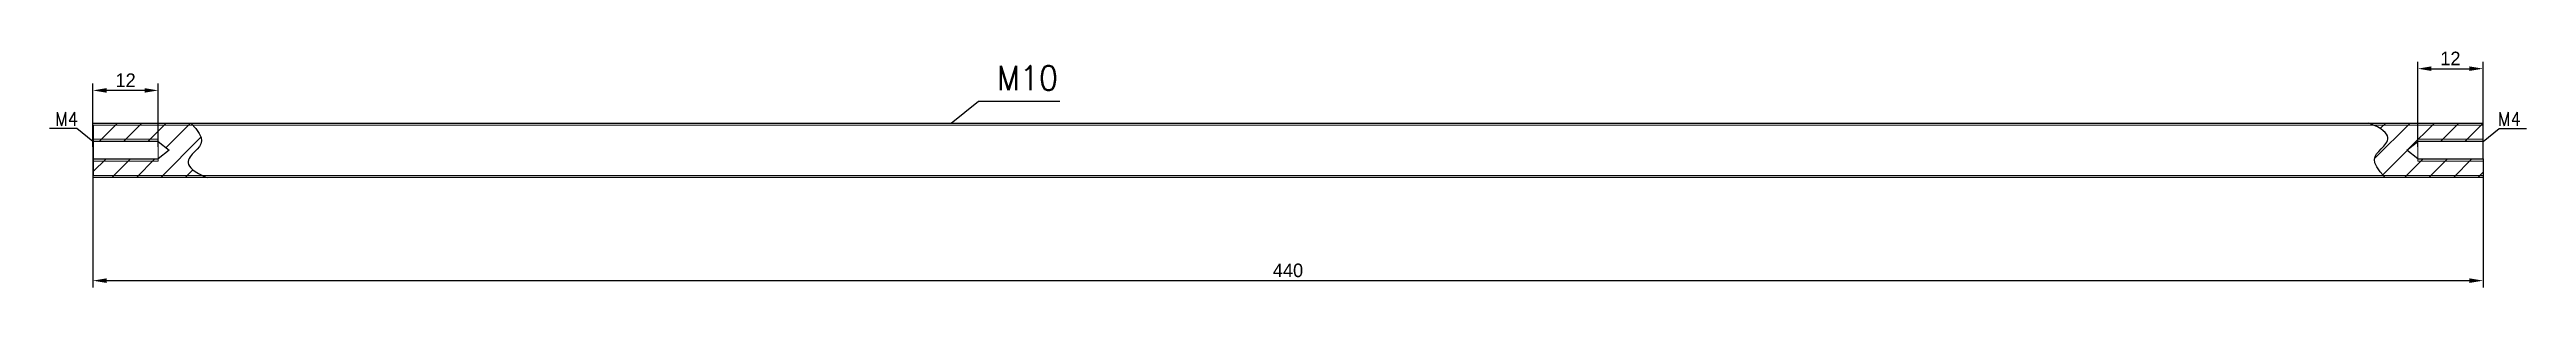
# Model space of a CAD drawing. Header units: millimetres. Extents: x -8 to 448, y -21 to 23.
import ezdxf

# ---------------------------------------------------------------- set-up
doc = ezdxf.new("R2010")
doc.units = ezdxf.units.MM
doc.layers.get('0').update_dxf_attribs({"lineweight": 25, "true_color": 0xffffff})
doc.layers.get('Defpoints').update_dxf_attribs({"true_color": 0xffffff})
doc.layers.add('Cotas', color=178, linetype='Continuous', lineweight=13, true_color=0x000000)
doc.layers.add('Sección', color=178, linetype='Continuous', lineweight=25, true_color=0x000000)
doc.styles.add('textstyle0', font='Standard')
doc.styles.add('textstyle1', font='Standard')
doc.styles.add('textstyle2', font='Standard')
doc.dimstyles.new('QCADDimStyle', dxfattribs={"dimtxt": 2.5, "dimasz": 2.5, "dimexe": 1.25, "dimexo": 0.625, "dimtad": 1, "dimtoh": 1, "dimdec": 4, "dimzin": 0, "dimdsep": 46, "dimtxsty": 'Standard', "dimcen": 0.09, "dimadec": 0, "dimazin": 0, "dimtfac": 1, "dimtdec": 4, "dimtofl": 0, "dimtmove": 0, "dimatfit": 3, "dimfxl": 1, "dimtolj": 1, "dimtzin": 0, "dimarcsym": 0})

# ---------------------------------------------------------------- blocks, each defined once
blk = doc.blocks.new('*D1')
at = {"layer": 'Cotas', "color": 0, "lineweight": -2}
for p, q in [((0, -0.62), (0, -21.25)), ((440, -0.62), (440, -21.25)), ((2.5, -20), (437.5, -20))]:
    blk.add_line(p, q, dxfattribs=at)
at = {"layer": 'Cotas', "color": 0}
for points in [[(2.5, -19.58), (2.5, -20.42), (0, -20)], [(437.5, -20.42), (437.5, -19.58), (440, -20)]]:
    blk.add_solid(points, dxfattribs=at)
at = {"layer": 'Defpoints', "color": 0}
for p in [(0, 0), (440, 0), (440, -20)]:
    blk.add_point(p, dxfattribs=at)
at = {"layer": 'Cotas', "color": 0, "insert": (220, -18.12), "char_height": 2.5, "attachment_point": 5}
blk.add_mtext('\\A1;440', dxfattribs=at)
blk = doc.blocks.new('*D2')
at = {"color": 0, "lineweight": -2}
for p, q in [((0, 4.62), (0, 16.25)), ((9.5, 15), (2.5, 15)), ((12, 4.62), (12, 16.25))]:
    blk.add_line(p, q, dxfattribs=at)
at = {"color": 0}
for points in [[(2.5, 15.42), (2.5, 14.58), (0, 15)], [(9.5, 14.58), (9.5, 15.42), (12, 15)]]:
    blk.add_solid(points, dxfattribs=at)
at = {"layer": 'Defpoints', "color": 0}
for p in [(0, 15), (0, 4), (12, 4)]:
    blk.add_point(p, dxfattribs=at)
at = {"color": 0, "insert": (6, 16.88), "char_height": 2.5, "attachment_point": 5}
blk.add_mtext('\\A1;12', dxfattribs=at)
blk = doc.blocks.new('*D3')
at = {"color": 0, "lineweight": -2}
for p, q in [((428, 4.63), (428, 20.25)), ((430.5, 19), (437.5, 19)), ((440, 4.63), (440, 20.25))]:
    blk.add_line(p, q, dxfattribs=at)
at = {"color": 0}
for points in [[(430.5, 19.42), (430.5, 18.58), (428, 19)], [(437.5, 18.58), (437.5, 19.42), (440, 19)]]:
    blk.add_solid(points, dxfattribs=at)
at = {"layer": 'Defpoints', "color": 0}
for p in [(440, 19), (428, 4), (440, 4)]:
    blk.add_point(p, dxfattribs=at)
at = {"color": 0, "insert": (434, 20.88), "char_height": 2.5, "attachment_point": 5}
blk.add_mtext('\\A1;12', dxfattribs=at)

msp = doc.modelspace()

# ---------------------------------------------------------------- hatches: boundary and pattern name
h = msp.add_hatch()
h.set_pattern_fill('ANSI31', color=256, style=0)
edge = h.paths.add_edge_path(flags=0)
edge.add_line((0, 2.4), (12, 2.4))
edge.add_line((12, 2.4), (14, 4))
edge.add_line((14, 4), (12, 5.6))
edge.add_line((12, 5.6), (0, 5.6))
edge.add_line((0, 5.6), (0, 9))
edge.add_line((0, 9), (18, 9))
edge.add_spline(control_points=[(18, 9), (21, 6), (19, 4), (16, 1), (21, -1)], knot_values=[0, 0, 0, 0, 1, 2, 2, 2, 2], degree=3, periodic=0)
edge.add_line((21, -1), (0, -1))
edge.add_line((0, -1), (0, 2.4))
h = msp.add_hatch()
h.set_pattern_fill('ANSI31', color=256, angle=180, style=0)
edge = h.paths.add_edge_path(flags=0)
edge.add_line((440, 5.6), (428, 5.6))
edge.add_line((428, 5.6), (426, 4))
edge.add_line((426, 4), (428, 2.4))
edge.add_line((428, 2.4), (440, 2.4))
edge.add_line((440, 2.4), (440, -1))
edge.add_line((440, -1), (422, -1))
edge.add_spline(control_points=[(422, -1), (419, 2), (421, 4), (424, 7), (419, 9)], knot_values=[0, 0, 0, 0, 1, 2, 2, 2, 2], degree=3, periodic=0)
edge.add_line((419, 9), (440, 9))
edge.add_line((440, 9), (440, 5.6))

# ---------------------------------------------------------------- linework, layer by layer
for p, q in [((0, 9), (440, 9)), ((0, 9), (18, 9)), ((0, 5.6), (0, 9)), ((419, 9), (440, 9)), ((440, 5.6), (440, 9)), ((0, 2.4), (0, -1)), ((440, 2.4), (440, -1)), ((440, -1), (0, -1)), ((21, -1), (0, -1)), ((440, -1), (422, -1))]:
    msp.add_line(p, q)
for points in [[(18, 9), (21, 6), (19, 4), (16, 1), (21, -1)], [(422, -1), (419, 2), (421, 4), (424, 7), (419, 9)]]:
    msp.add_open_spline(points, degree=3)
at = {"layer": 'Cotas'}
for p, q in [((12, 6), (0, 6)), ((0, 6), (0, 2)), ((0.1, 8.6), (440, 8.6)), ((0.1, -0.625), (0.1, 8.6)), ((12, 2), (12, 6)), ((440, 6), (428, 6)), ((428, 6), (428, 2)), ((440, 8.6), (440, -0.625)), ((440, 2), (440, 6)), ((0, 2), (12, 2)), ((428, 2), (440, 2)), ((440, -0.625), (0.1, -0.625))]:
    msp.add_line(p, q, dxfattribs=at)
at = {"layer": 'Sección'}
for p, q in [((12, 5.6), (0, 5.6)), ((0, 5.6), (0, 2.4)), ((12, 5.6), (14, 4)), ((426, 4), (428, 5.6)), ((440, 5.6), (428, 5.6)), ((440, 2.4), (440, 5.6)), ((0, 2.4), (12, 2.4)), ((14, 4), (12, 2.4)), ((428, 2.4), (426, 4)), ((428, 2.4), (440, 2.4))]:
    msp.add_line(p, q, dxfattribs=at)

# ---------------------------------------------------------------- texts
at = {"layer": 'Cotas'}
for s, insert, char_height, attachment_point, style in [('M10', (166.42369, 19.54444), 4.5, 1, 'textstyle2'), ('M4', (-7, 11), 2.5, 1, 'textstyle0'), ('M4', (447, 11), 2.5, 3, 'textstyle1')]:
    msp.add_mtext(s, dxfattribs=dict(at, insert=insert, char_height=char_height, attachment_point=attachment_point, style=style))

# ---------------------------------------------------------------- dimensions: what is measured, and where the dimension line sits
for base, p1, p2, picture, middle in [((0, 15), (12, 4), (0, 4), '*D2', (6, 16.875)), ((440, 19), (428, 4), (440, 4), '*D3', (434, 20.875))]:
    dim = msp.add_linear_dim(base=base, p1=p1, p2=p2, dimstyle='QCADDimStyle', override={"dimtxt": 2.5, "dimasz": 2.5, "dimexe": 1.25, "dimexo": 0.625, "dimgap": 0.625, "dimzin": 8, "dimclrd": 0, "dimclre": 0, "dimclrt": 0, "dimazin": 2, "dimtmove": 2})
    dim.commit()
    dim.dimension.update_dxf_attribs({"geometry": picture, "text_midpoint": middle})
dim = msp.add_linear_dim(base=(440, -20), p1=(0, 0), p2=(440, 0), dimstyle='QCADDimStyle', override={"dimtxt": 2.5, "dimasz": 2.5, "dimexe": 1.25, "dimexo": 0.625, "dimgap": 0.625, "dimzin": 8, "dimclrd": 0, "dimclre": 0, "dimclrt": 0, "dimazin": 2, "dimtmove": 2}, dxfattribs=at)
dim.commit()
dim.dimension.update_dxf_attribs({"geometry": '*D1', "text_midpoint": (220, -18.125)})

# ---------------------------------------------------------------- leaders
at = {"layer": 'Cotas', "has_arrowhead": 0}
for points in [[(158, 9), (163, 13), (178, 13)], [(0, 5.6), (-3, 8), (-8, 8)], [(440, 5.6), (443, 8), (448, 8)]]:
    msp.add_leader(points, dimstyle='QCADDimStyle', dxfattribs=at)

doc.saveas('drawing.dxf')
